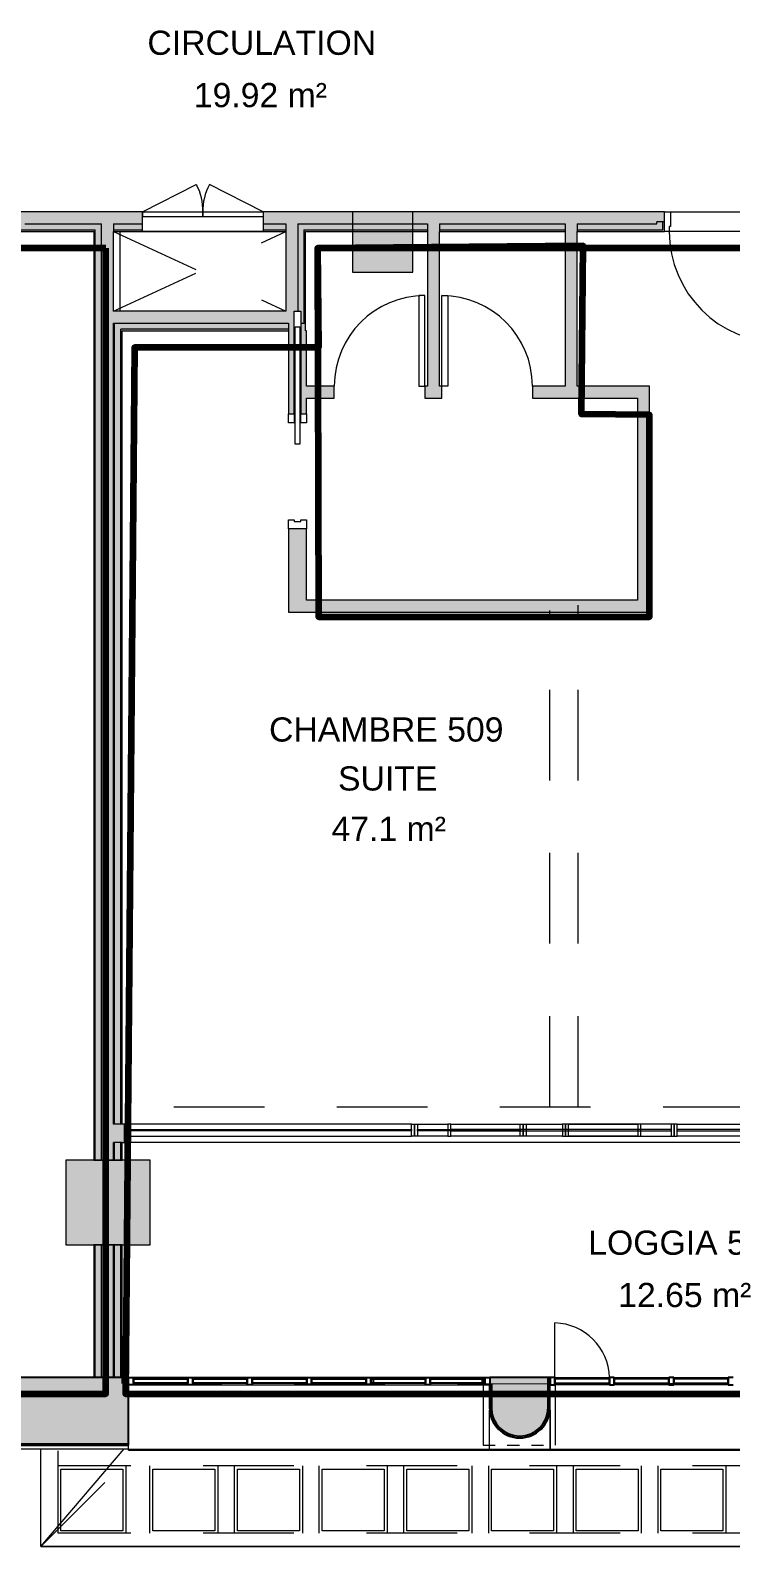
# Model space of a CAD drawing. Header units: metres. Extents: x -227.9 to -141.2, y 39.1 to 90.3.
# Drawn here: x -187.99 to -182.19, y 39.07 to 51.62 of the extents above; entities that cross this region are included whole.
import ezdxf

# ---------------------------------------------------------------- set-up
doc = ezdxf.new("R2010")
doc.units = ezdxf.units.M
doc.linetypes.add('JIS_02_0.7', pattern=[1.35, 0.75, -0.6])
doc.linetypes.add('Projeté', pattern=[0.003969, 0.002381, -0.001587])
for name, color, linetype, lineweight in [('A-AREA-IDEN', 7, 'Continuous', 9), ('A-DOOR', 7, 'Continuous', 5), ('A-FLOR', 7, 'Continuous', 5), ('A-GLAZ', 7, 'Continuous', 5), ('A-WALL', 7, 'Continuous', 5), ('A-WALL-PATT', 7, 'Continuous', 13), ('I-WALL', 7, 'Continuous', 5), ('Q-SPCQ', 7, 'Continuous', 5)]:
    doc.layers.add(name, color=color, linetype=linetype, lineweight=lineweight)
for name, color, linetype, lineweight, true_color in [('A-DETL', 94, 'Continuous', 5, 0x00a600), ('A-DETL-MBND', 9, 'Continuous', 5, 0xc0c0c0), ('S-COLS', 8, 'Continuous', 9, 0x7f7f7f)]:
    doc.layers.add(name, color=color, linetype=linetype, lineweight=lineweight, true_color=true_color)
doc.layers.add('Chambre', color=40, linetype='Continuous')
doc.layers.add('SDB', color=230, linetype='Continuous')
doc.styles.add('Arial_1', font='arial.ttf', dxfattribs={"height": 0.2})

msp = doc.modelspace()

# ---------------------------------------------------------------- hatches: boundary and pattern name
at = {"layer": 'A-WALL', "true_color": 0x808080}
h = msp.add_hatch(color=8, dxfattribs=at)
h.paths.add_polyline_path([(-227.865, 39.92), (-226.843, 39.92), (-226.843, 40.37), (-226.853, 40.37), (-226.853, 40.42), (-226.893, 40.42), (-226.893, 40.47), (-227.865, 40.47), (-227.865, 40.281)])
h.paths.add_polyline_path([(-223.493, 39.92), (-222.152, 39.92), (-222.152, 40.37), (-222.162, 40.37), (-222.162, 40.42), (-222.202, 40.42), (-222.202, 40.47), (-223.443, 40.47), (-223.443, 40.42), (-223.483, 40.42), (-223.483, 40.37), (-223.493, 40.37), (-223.493, 40.281)])
h.paths.add_polyline_path([(-207.097, 39.92), (-205.905, 39.92), (-205.905, 40.37), (-205.914, 40.37), (-205.914, 40.42), (-205.954, 40.42), (-205.954, 40.47), (-207.242, 40.47), (-207.242, 40.42), (-207.282, 40.42), (-207.282, 40.37), (-207.292, 40.37), (-207.292, 39.92)])
h.paths.add_polyline_path([(-201.797, 39.92), (-201.797, 40.47), (-203.354, 40.47), (-203.354, 40.42), (-203.394, 40.42), (-203.394, 40.37), (-203.404, 40.37), (-203.404, 39.92), (-202.163, 39.92)])
h.paths.add_polyline_path([(-192.17, 39.92), (-190.97, 39.92), (-190.97, 40.37), (-190.98, 40.37), (-190.98, 40.42), (-191.02, 40.42), (-191.02, 40.47), (-192.12, 40.47), (-192.12, 40.42), (-192.16, 40.42), (-192.16, 40.37), (-192.17, 40.37), (-192.17, 40.281)])
h.paths.add_polyline_path([(-188.47, 39.92), (-187.172, 39.92), (-187.172, 40.37), (-187.181, 40.37), (-187.181, 40.42), (-187.221, 40.42), (-187.221, 40.47), (-188.42, 40.47), (-188.42, 40.42), (-188.46, 40.42), (-188.46, 40.37), (-188.47, 40.37), (-188.47, 40.281)])
h.paths.add_polyline_path([(-170.235, 39.92), (-168.917, 39.92), (-168.917, 40.37), (-168.927, 40.37), (-168.927, 40.42), (-168.967, 40.42), (-168.967, 40.47), (-170.235, 40.47), (-170.235, 40.281)])
h.paths.add_polyline_path([(-166.417, 39.92), (-164.821, 39.92), (-164.821, 40.37), (-164.83, 40.37), (-164.83, 40.42), (-164.87, 40.42), (-164.87, 40.47), (-166.367, 40.47), (-166.367, 40.42), (-166.407, 40.42), (-166.407, 40.37), (-166.417, 40.37), (-166.417, 40.281)])
h.paths.add_polyline_path([(-153.169, 39.92), (-150.359, 39.92), (-150.359, 40.37), (-150.369, 40.37), (-150.369, 40.42), (-150.409, 40.42), (-150.409, 40.47), (-153.119, 40.47), (-153.119, 40.42), (-153.159, 40.42), (-153.159, 40.37), (-153.169, 40.37), (-153.169, 40.281)])
h = msp.add_hatch(color=8, dxfattribs=at)
h.paths.add_polyline_path([(-187.172, 40.37), (-187.172, 40.47), (-187.221, 40.47), (-187.221, 40.42), (-187.181, 40.42), (-187.181, 40.37)])
h.paths.add_polyline_path([(-184.151, 40.42), (-184.151, 40.47), (-184.182, 40.47), (-184.182, 40.42), (-184.169, 40.42)])
for points in [[(-183.934, 39.97), (-183.878, 39.976), (-183.825, 39.994), (-183.778, 40.024), (-183.738, 40.064), (-183.709, 40.111), (-183.69, 40.164), (-183.684, 40.22), (-183.684, 40.47), (-183.699, 40.47), (-183.699, 40.22), (-183.705, 40.167), (-183.722, 40.118), (-183.75, 40.073), (-183.787, 40.036), (-183.832, 40.008), (-183.882, 39.991), (-183.934, 39.985), (-183.986, 39.991), (-184.036, 40.008), (-184.08, 40.036), (-184.118, 40.073), (-184.146, 40.118), (-184.163, 40.167), (-184.169, 40.22), (-184.169, 40.42), (-184.182, 40.42), (-184.182, 40.41), (-184.184, 40.41), (-184.184, 40.22), (-184.178, 40.164), (-184.159, 40.111), (-184.129, 40.064), (-184.09, 40.024), (-184.042, 39.994), (-183.99, 39.976)], [(-183.934, 39.985), (-183.882, 39.991), (-183.832, 40.008), (-183.787, 40.036), (-183.75, 40.073), (-183.722, 40.118), (-183.705, 40.167), (-183.699, 40.22), (-183.699, 40.47), (-184.151, 40.47), (-184.151, 40.42), (-184.169, 40.42), (-184.169, 40.22), (-184.163, 40.167), (-184.146, 40.118), (-184.118, 40.073), (-184.08, 40.036), (-184.036, 40.008), (-183.986, 39.991)]]:
    msp.add_hatch(color=8, dxfattribs=at).paths.add_polyline_path(points)
h = msp.add_hatch(color=8, dxfattribs=at)
h.paths.add_polyline_path([(-227.865, 39.91), (-226.843, 39.91), (-226.843, 39.92), (-227.865, 39.92)])
h.paths.add_polyline_path([(-223.493, 39.91), (-222.152, 39.91), (-222.152, 39.92), (-223.493, 39.92)])
h.paths.add_polyline_path([(-205.905, 39.91), (-205.905, 39.92), (-207.292, 39.92), (-207.292, 39.91), (-207.097, 39.91)])
h.paths.add_polyline_path([(-203.404, 39.91), (-201.797, 39.91), (-201.797, 39.92), (-203.404, 39.92)])
h.paths.add_polyline_path([(-192.17, 39.91), (-190.97, 39.91), (-190.97, 39.92), (-192.17, 39.92)])
h.paths.add_polyline_path([(-187.362, 39.91), (-187.172, 39.91), (-187.172, 39.92), (-188.47, 39.92), (-188.47, 39.91)])
h.paths.add_polyline_path([(-169.272, 39.91), (-168.917, 39.91), (-168.917, 39.92), (-170.235, 39.92), (-170.235, 39.91)])
h.paths.add_polyline_path([(-166.417, 39.91), (-164.821, 39.91), (-164.821, 39.92), (-166.417, 39.92)])
h.paths.add_polyline_path([(-153.169, 39.91), (-150.359, 39.91), (-150.359, 39.92), (-153.169, 39.92)])
at = {"layer": 'A-WALL-PATT', "lineweight": 5, "true_color": 0xaaaaaa}
h = msp.add_hatch(color=253, dxfattribs=at)
h.paths.add_polyline_path([(-187.287, 42.268), (-187.287, 42.415), (-187.297, 42.415), (-187.297, 42.268)])
h.paths.add_polyline_path([(-187.287, 42.565), (-187.287, 49.192), (-187.297, 49.192), (-187.297, 42.565)])
msp.add_hatch(color=253, dxfattribs=at).paths.add_polyline_path([(-187.287, 40.47), (-187.287, 41.568), (-187.297, 41.568), (-187.297, 40.47)])
at = {"layer": 'I-WALL', "true_color": 0xaaaaaa}
h = msp.add_hatch(color=253, dxfattribs=at)
h.paths.add_polyline_path([(-180.683, 50.014), (-180.534, 50.014), (-180.534, 50.114), (-181.736, 50.114), (-181.736, 50.032), (-181.673, 50.032), (-181.673, 50.014), (-180.696, 50.014)])
h.paths.add_polyline_path([(-182.799, 50.014), (-182.799, 50.032), (-182.736, 50.032), (-182.736, 50.114), (-186.057, 50.114), (-186.057, 50.014), (-183.458, 50.014)])
h.paths.add_polyline_path([(-187.057, 50.014), (-187.057, 50.114), (-188.094, 50.114), (-188.094, 50.032), (-188.031, 50.032), (-188.031, 50.014), (-187.297, 50.014)])
h.paths.add_polyline_path([(-189.305, 50.014), (-189.157, 50.014), (-189.157, 50.032), (-189.094, 50.032), (-189.094, 50.114), (-191.023, 50.114), (-191.023, 50.014), (-190.651, 50.014)])
h.paths.add_polyline_path([(-192.296, 50.014), (-192.023, 50.014), (-192.023, 50.114), (-193.926, 50.114), (-193.926, 50.032), (-193.863, 50.032), (-193.863, 50.014), (-193.741, 50.014)])
h.paths.add_polyline_path([(-195.579, 50.014), (-194.989, 50.014), (-194.989, 50.032), (-194.926, 50.032), (-194.926, 50.114), (-195.579, 50.114), (-195.579, 50.032)])
h = msp.add_hatch(color=253, dxfattribs=at)
h.paths.add_polyline_path([(-180.696, 49.964), (-180.696, 50.014), (-181.596, 50.014), (-181.596, 49.964), (-180.784, 49.964)])
h.paths.add_polyline_path([(-180.534, 49.964), (-180.534, 50.014), (-180.62, 50.014), (-180.62, 49.964)])
h.paths.add_polyline_path([(-182.749, 49.964), (-182.749, 50.032), (-182.799, 50.032), (-182.799, 50.014), (-183.458, 50.014), (-183.458, 49.964)])
h.paths.add_polyline_path([(-184.073, 49.964), (-183.558, 49.964), (-183.558, 50.014), (-184.598, 50.014), (-184.598, 49.964)])
h.paths.add_polyline_path([(-181.723, 49.964), (-181.696, 49.964), (-181.696, 50.032), (-181.723, 50.032)])
h.paths.add_polyline_path([(-184.698, 49.964), (-184.698, 50.014), (-185.771, 50.014), (-185.771, 49.964), (-185.718, 49.964)])
h.paths.add_polyline_path([(-185.871, 49.964), (-185.871, 50.014), (-186.057, 50.014), (-186.057, 49.964)])
h.paths.add_polyline_path([(-187.447, 49.964), (-187.397, 49.964), (-187.397, 50.014), (-188.031, 50.014), (-188.031, 50.032), (-188.081, 50.032), (-188.081, 49.964)])
h.paths.add_polyline_path([(-187.057, 49.964), (-187.057, 50.014), (-187.297, 50.014), (-187.297, 49.964)])
h.paths.add_polyline_path([(-189.155, 49.964), (-189.107, 49.964), (-189.107, 50.032), (-189.155, 50.032), (-189.155, 50.014)])
h.paths.add_polyline_path([(-189.305, 49.964), (-189.305, 50.014), (-190.873, 50.014), (-190.873, 49.964), (-190.651, 49.964)])
h.paths.add_polyline_path([(-192.023, 49.964), (-192.023, 50.014), (-192.073, 50.014), (-192.073, 49.964)])
h.paths.add_polyline_path([(-191.023, 49.964), (-190.973, 49.964), (-190.973, 50.014), (-191.023, 50.014)])
h.paths.add_polyline_path([(-192.173, 49.964), (-192.173, 50.014), (-193.741, 50.014), (-193.741, 49.964), (-192.223, 49.964)])
h.paths.add_polyline_path([(-194.939, 49.964), (-194.939, 50.032), (-194.989, 50.032), (-194.989, 50.014), (-195.579, 50.014), (-195.579, 49.964)])
h.paths.add_polyline_path([(-193.891, 49.964), (-193.891, 50.032), (-193.913, 50.032), (-193.913, 49.964)])
h = msp.add_hatch(color=253, dxfattribs=at)
h.paths.add_polyline_path([(-180.696, 49.951), (-180.696, 49.964), (-181.596, 49.964), (-181.596, 49.951), (-180.784, 49.951)])
h.paths.add_polyline_path([(-180.534, 49.951), (-180.534, 49.964), (-180.62, 49.964), (-180.62, 49.951)])
h.paths.add_polyline_path([(-181.696, 49.951), (-181.696, 49.964), (-181.723, 49.964), (-181.723, 50.032), (-181.736, 50.032), (-181.736, 49.951)])
h.paths.add_polyline_path([(-184.698, 49.951), (-184.698, 49.964), (-185.721, 49.964), (-185.721, 49.951), (-185.708, 49.951)])
h.paths.add_polyline_path([(-183.558, 49.951), (-183.558, 49.964), (-184.598, 49.964), (-184.598, 49.951), (-184.073, 49.951)])
h.paths.add_polyline_path([(-183.458, 49.951), (-182.736, 49.951), (-182.736, 50.032), (-182.749, 50.032), (-182.749, 49.964), (-183.458, 49.964)])
h.paths.add_polyline_path([(-185.871, 49.951), (-185.871, 49.964), (-186.057, 49.964), (-186.057, 49.951)])
h.paths.add_polyline_path([(-187.46, 49.951), (-187.447, 49.951), (-187.447, 49.964), (-188.081, 49.964), (-188.081, 50.032), (-188.094, 50.032), (-188.094, 49.951)])
h.paths.add_polyline_path([(-189.094, 49.951), (-189.094, 50.032), (-189.107, 50.032), (-189.107, 49.964), (-189.155, 49.964), (-189.155, 49.951)])
h.paths.add_polyline_path([(-187.297, 49.951), (-187.057, 49.951), (-187.057, 49.964), (-187.297, 49.964)])
h.paths.add_polyline_path([(-189.305, 49.951), (-189.305, 49.964), (-190.823, 49.964), (-190.823, 49.951), (-190.651, 49.951)])
h.paths.add_polyline_path([(-191.023, 49.951), (-190.973, 49.951), (-190.973, 49.964), (-191.023, 49.964)])
h.paths.add_polyline_path([(-192.223, 49.951), (-192.223, 49.964), (-193.741, 49.964), (-193.741, 49.951), (-192.236, 49.951)])
h.paths.add_polyline_path([(-192.073, 49.951), (-192.023, 49.951), (-192.023, 49.964), (-192.073, 49.964)])
h.paths.add_polyline_path([(-193.891, 49.951), (-193.891, 49.964), (-193.913, 49.964), (-193.913, 50.032), (-193.926, 50.032), (-193.926, 49.951)])
h.paths.add_polyline_path([(-194.926, 49.951), (-194.926, 50.032), (-194.939, 50.032), (-194.939, 49.964), (-195.579, 49.964), (-195.579, 49.951)])
for points in [[(-187.46, 49.142), (-187.447, 49.142), (-187.447, 49.951), (-187.46, 49.951), (-187.46, 49.192)], [(-187.447, 49.192), (-187.397, 49.192), (-187.397, 49.964), (-187.447, 49.964), (-187.447, 49.292)], [(-187.362, 49.292), (-187.297, 49.292), (-187.297, 50.014), (-187.397, 50.014), (-187.397, 49.292)], [(-185.802, 49.292), (-185.771, 49.292), (-185.771, 50.014), (-185.871, 50.014), (-185.871, 49.292)], [(-185.721, 49.192), (-185.721, 49.964), (-185.771, 49.964), (-185.771, 49.292), (-185.747, 49.292), (-185.747, 49.192)], [(-185.721, 49.192), (-185.708, 49.192), (-185.708, 49.951), (-185.721, 49.951), (-185.721, 49.292)], [(-184.698, 48.671), (-184.598, 48.671), (-184.598, 50.014), (-184.698, 50.014), (-184.698, 49.925)], [(-183.458, 48.671), (-183.458, 50.014), (-183.558, 50.014), (-183.558, 48.671)], [(-185.849, 49.192), (-185.802, 49.192), (-185.802, 49.292), (-187.397, 49.292), (-187.397, 49.192), (-186.54, 49.192)], [(-187.297, 42.268), (-187.297, 49.192), (-187.397, 49.192), (-187.397, 42.268), (-187.362, 42.268)], [(-187.46, 42.268), (-187.447, 42.268), (-187.447, 49.129), (-187.46, 49.129), (-187.46, 43.496)], [(-187.447, 42.268), (-187.397, 42.268), (-187.397, 49.142), (-187.447, 49.142), (-187.447, 43.496)], [(-182.959, 46.901), (-182.859, 46.901), (-182.859, 48.671), (-182.959, 48.671), (-182.959, 47.782)], [(-182.859, 46.801), (-182.859, 46.901), (-185.699, 46.901), (-185.699, 46.801)], [(-187.447, 40.47), (-187.447, 41.568), (-187.46, 41.568), (-187.46, 40.47)], [(-187.397, 40.47), (-187.397, 41.568), (-187.447, 41.568), (-187.447, 40.47)], [(-187.297, 40.47), (-187.297, 41.568), (-187.397, 41.568), (-187.397, 40.47), (-187.362, 40.47)], [(-187.237, 40.47), (-187.237, 41.568), (-187.287, 41.568), (-187.287, 40.47)], [(-187.224, 40.47), (-187.224, 41.568), (-187.237, 41.568), (-187.237, 40.47)]]:
    msp.add_hatch(color=253, dxfattribs=at).paths.add_polyline_path(points)
h = msp.add_hatch(color=253, dxfattribs=at)
h.paths.add_polyline_path([(-185.849, 49.142), (-185.849, 49.192), (-187.287, 49.192), (-187.287, 49.142), (-186.54, 49.142)])
h.paths.add_polyline_path([(-187.397, 49.142), (-187.397, 49.192), (-187.447, 49.192), (-187.447, 49.142)])
h = msp.add_hatch(color=253, dxfattribs=at)
h.paths.add_polyline_path([(-185.718, 46.801), (-185.699, 46.801), (-185.699, 47.492), (-185.849, 47.492), (-185.849, 46.801)])
h.paths.add_polyline_path([(-185.718, 48.442), (-185.699, 48.442), (-185.699, 49.129), (-185.708, 49.129), (-185.708, 49.192), (-185.747, 49.192), (-185.747, 48.442)])
h.paths.add_polyline_path([(-185.802, 48.442), (-185.802, 49.192), (-185.849, 49.192), (-185.849, 48.442)])
h = msp.add_hatch(color=253, dxfattribs=at)
h.paths.add_polyline_path([(-185.849, 49.129), (-185.849, 49.142), (-187.237, 49.142), (-187.237, 49.129), (-186.54, 49.129)])
h.paths.add_polyline_path([(-187.447, 49.129), (-187.447, 49.142), (-187.46, 49.142), (-187.46, 49.129)])
h = msp.add_hatch(color=253, dxfattribs=at)
h.paths.add_polyline_path([(-187.287, 42.268), (-187.237, 42.268), (-187.237, 42.415), (-187.287, 42.415)])
h.paths.add_polyline_path([(-187.237, 42.565), (-187.237, 49.142), (-187.287, 49.142), (-187.287, 42.565)])
h = msp.add_hatch(color=253, dxfattribs=at)
h.paths.add_polyline_path([(-187.237, 42.268), (-187.224, 42.268), (-187.224, 42.415), (-187.237, 42.415)])
h.paths.add_polyline_path([(-187.224, 42.565), (-187.224, 49.129), (-187.237, 49.129), (-187.237, 42.565)])
h = msp.add_hatch(color=253, dxfattribs=at)
h.paths.add_polyline_path([(-185.469, 48.571), (-185.469, 48.671), (-185.699, 48.671), (-185.699, 48.571)])
h.paths.add_polyline_path([(-183.829, 48.571), (-182.959, 48.571), (-182.959, 48.671), (-183.829, 48.671)])
h.paths.add_polyline_path([(-184.719, 48.571), (-184.579, 48.571), (-184.579, 48.671), (-184.719, 48.671)])
h = msp.add_hatch(color=253, dxfattribs=at)
h.paths.add_polyline_path([(-180.575, 42.415), (-180.575, 42.565), (-180.638, 42.565), (-180.638, 42.415), (-180.625, 42.415)])
h.paths.add_polyline_path([(-187.224, 42.415), (-187.206, 42.415), (-187.206, 42.565), (-187.297, 42.565), (-187.297, 42.415), (-187.237, 42.415)])
at = {"layer": 'S-COLS', "lineweight": 5, "true_color": 0x808080}
for points in [[(-185.319, 49.614), (-184.819, 49.614), (-184.819, 50.114), (-185.319, 50.114), (-185.319, 49.925)], [(-187.692, 41.568), (-186.992, 41.568), (-186.992, 42.268), (-187.692, 42.268)]]:
    msp.add_hatch(color=8, dxfattribs=at).paths.add_polyline_path(points)

# ---------------------------------------------------------------- linework, layer by layer
at = {"layer": 'A-DETL', "color": 7, "linetype": 'JIS_02_0.7'}
for p, q in [((-187.297, 49.292), (-185.871, 49.951)), ((-187.297, 49.951), (-185.871, 49.292)), ((-187.15, 40.415), (-170.19, 40.433))]:
    msp.add_line(p, q, dxfattribs=at)
at = {"layer": 'A-DETL', "color": 8, "linetype": 'JIS_02_0.7', "true_color": 0x808080}
for p, q in [((-183.686, 42.71), (-183.686, 46.815)), ((-183.449, 42.71), (-183.449, 46.86))]:
    msp.add_line(p, q, dxfattribs=at)
at = {"layer": 'A-DETL', "color": 9, "linetype": 'JIS_02_0.7', "lineweight": 9, "true_color": 0xc0c0c0}
for p, q in [((-180.648, 42.707), (-187.213, 42.707)), ((-187.899, 39.07), (-187.093, 39.876)), ((-187.756, 39.181), (-187.756, 39.863)), ((-169.603, 39.739), (-187.756, 39.739)), ((-187.756, 39.181), (-187.756, 39.738)), ((-187.732, 39.711), (-187.22, 39.712)), ((-187.732, 39.201), (-187.732, 39.711)), ((-187.22, 39.712), (-187.22, 39.202)), ((-187.194, 39.739), (-187.194, 39.181)), ((-186.995, 39.181), (-186.995, 39.738)), ((-186.971, 39.711), (-186.459, 39.712)), ((-186.971, 39.201), (-186.971, 39.711)), ((-186.459, 39.712), (-186.459, 39.202)), ((-186.433, 39.739), (-186.433, 39.181)), ((-186.294, 39.181), (-186.294, 39.738)), ((-186.27, 39.711), (-185.758, 39.712)), ((-186.27, 39.201), (-186.27, 39.711)), ((-185.758, 39.712), (-185.758, 39.202)), ((-185.732, 39.739), (-185.732, 39.181)), ((-185.593, 39.181), (-185.593, 39.738)), ((-185.569, 39.711), (-185.057, 39.712)), ((-185.569, 39.201), (-185.569, 39.711)), ((-185.057, 39.712), (-185.057, 39.202)), ((-185.031, 39.739), (-185.031, 39.181)), ((-184.892, 39.181), (-184.892, 39.738)), ((-184.868, 39.711), (-184.356, 39.712)), ((-184.868, 39.201), (-184.868, 39.711)), ((-184.356, 39.712), (-184.356, 39.202)), ((-184.33, 39.739), (-184.33, 39.181)), ((-184.191, 39.181), (-184.191, 39.738)), ((-184.167, 39.711), (-183.655, 39.712)), ((-184.167, 39.201), (-184.167, 39.711)), ((-183.655, 39.712), (-183.655, 39.202)), ((-183.629, 39.739), (-183.629, 39.181)), ((-183.49, 39.181), (-183.49, 39.738)), ((-183.466, 39.711), (-182.954, 39.712)), ((-183.466, 39.201), (-183.466, 39.711)), ((-182.954, 39.712), (-182.954, 39.202)), ((-182.928, 39.739), (-182.928, 39.181)), ((-182.789, 39.181), (-182.789, 39.738)), ((-182.765, 39.711), (-182.253, 39.712)), ((-182.765, 39.201), (-182.765, 39.711)), ((-182.253, 39.712), (-182.253, 39.202)), ((-182.227, 39.739), (-182.227, 39.181)), ((-169.603, 39.181), (-187.756, 39.181)), ((-187.219, 39.202), (-187.732, 39.201)), ((-186.458, 39.202), (-186.971, 39.201)), ((-185.757, 39.202), (-186.27, 39.201)), ((-185.056, 39.202), (-185.569, 39.201)), ((-184.355, 39.202), (-184.868, 39.201)), ((-183.654, 39.202), (-184.167, 39.201)), ((-182.953, 39.202), (-183.466, 39.201)), ((-182.252, 39.202), (-182.765, 39.201))]:
    msp.add_line(p, q, dxfattribs=at)
at = {"layer": 'A-DETL', "color": 7}
for q in [(-187.899, 39.878), (-169.465, 39.07)]:
    msp.add_line((-187.899, 39.07), q, dxfattribs=at)
at = {"layer": 'A-DETL-MBND', "lineweight": 9}
for p, q in [((-187.899, 39.07), (-187.899, 39.878)), ((-187.899, 39.07), (-187.209, 39.878)), ((-169.465, 39.07), (-187.899, 39.07))]:
    msp.add_line(p, q, dxfattribs=at)
at = {"layer": 'A-DOOR', "color": 9, "true_color": 0xc0c0c0}
for p, q in [((-187.057, 50.114), (-186.611, 50.341)), ((-186.057, 50.114), (-186.502, 50.341)), ((-182.736, 50.114), (-182.686, 50.114)), ((-182.736, 49.951), (-182.736, 50.114)), ((-182.686, 50.114), (-182.686, 49.994)), ((-182.696, 49.951), (-182.736, 49.951)), ((-182.696, 49.994), (-182.696, 49.951)), ((-182.686, 49.994), (-182.696, 49.994)), ((-185.849, 48.442), (-185.802, 48.442)), ((-185.849, 48.367), (-185.849, 48.442)), ((-185.802, 48.442), (-185.802, 48.367)), ((-185.747, 48.442), (-185.699, 48.442)), ((-185.747, 48.367), (-185.747, 48.442)), ((-185.699, 48.442), (-185.699, 48.367)), ((-185.802, 48.367), (-185.849, 48.367)), ((-185.699, 48.367), (-185.747, 48.367)), ((-185.849, 47.567), (-185.802, 47.567)), ((-185.849, 47.492), (-185.849, 47.567)), ((-185.802, 47.567), (-185.802, 47.552)), ((-185.802, 47.552), (-185.747, 47.552)), ((-185.747, 47.567), (-185.699, 47.567)), ((-185.747, 47.552), (-185.747, 47.567)), ((-185.699, 47.567), (-185.699, 47.492)), ((-185.699, 47.492), (-185.849, 47.492))]:
    msp.add_line(p, q, dxfattribs=at)
at = {"layer": 'A-DOOR', "color": 9, "lineweight": 9, "true_color": 0xc0c0c0}
for p, q in [((-187.055, 50.114), (-186.558, 50.114)), ((-187.055, 50.074), (-187.055, 50.114)), ((-186.558, 50.074), (-187.055, 50.074)), ((-186.558, 50.114), (-186.558, 50.074)), ((-186.556, 50.114), (-186.059, 50.114)), ((-186.556, 50.074), (-186.556, 50.114)), ((-186.059, 50.074), (-186.556, 50.074)), ((-186.059, 50.114), (-186.059, 50.074))]:
    msp.add_line(p, q, dxfattribs=at)
at = {"layer": 'A-DOOR', "lineweight": 9}
for p, q in [((-184.719, 49.421), (-184.769, 49.421)), ((-184.769, 49.421), (-184.769, 48.671)), ((-184.719, 48.671), (-184.719, 49.421)), ((-184.579, 48.671), (-184.579, 49.421)), ((-184.579, 49.421), (-184.528, 49.421)), ((-184.528, 49.421), (-184.528, 48.671)), ((-185.794, 49.162), (-185.754, 49.162)), ((-185.794, 48.192), (-185.794, 49.162)), ((-185.754, 49.162), (-185.754, 48.192)), ((-184.769, 48.671), (-184.719, 48.671)), ((-184.528, 48.671), (-184.579, 48.671)), ((-185.754, 48.192), (-185.794, 48.192))]:
    msp.add_line(p, q, dxfattribs=at)
at = {"layer": 'A-DOOR', "color": 9, "true_color": 0xc0c0c0}
for centre, start, end in [((-187.011, 50.124), 358.6205, 28.3795), ((-186.102, 50.124), 151.6205, 181.3795)]:
    msp.add_arc(centre, 0.455, start, end, dxfattribs=at)
at = {"layer": 'A-DOOR'}
for centre, radius, start, end in [((-181.776, 49.951), 0.92, 180, 270), ((-184.719, 48.671), 0.75, 90, 180), ((-184.579, 48.671), 0.75, 360, 90)]:
    msp.add_arc(centre, radius, start, end, dxfattribs=at)
at = {"layer": 'A-FLOR', "lineweight": 9}
for p, q in [((-187.241, 49.95), (-185.871, 49.95)), ((-187.241, 49.292), (-187.241, 49.95))]:
    msp.add_line(p, q, dxfattribs=at)
at = {"layer": 'A-FLOR'}
msp.add_line((-180.638, 42.415), (-187.206, 42.415), dxfattribs=at)
at = {"layer": 'A-GLAZ', "lineweight": 13}
for p, q in [((-187.206, 42.465), (-187.206, 42.565)), ((-187.206, 42.565), (-187.181, 42.565)), ((-187.181, 42.565), (-187.181, 42.465)), ((-184.831, 42.465), (-184.831, 42.565)), ((-184.831, 42.565), (-184.806, 42.565)), ((-184.806, 42.565), (-184.781, 42.565)), ((-184.806, 42.465), (-184.806, 42.565)), ((-184.806, 42.565), (-184.806, 42.465)), ((-184.781, 42.565), (-184.781, 42.465)), ((-184.505, 42.565), (-184.53, 42.565)), ((-184.53, 42.565), (-184.53, 42.465)), ((-184.505, 42.465), (-184.505, 42.565)), ((-183.931, 42.565), (-183.906, 42.565)), ((-183.931, 42.465), (-183.931, 42.565)), ((-183.906, 42.565), (-183.906, 42.465)), ((-183.906, 42.565), (-183.881, 42.565)), ((-183.906, 42.465), (-183.906, 42.565)), ((-183.881, 42.565), (-183.881, 42.465)), ((-183.556, 42.565), (-183.581, 42.565)), ((-183.581, 42.565), (-183.581, 42.465)), ((-183.531, 42.565), (-183.556, 42.565)), ((-183.556, 42.565), (-183.556, 42.465)), ((-183.556, 42.465), (-183.556, 42.565)), ((-183.531, 42.465), (-183.531, 42.565)), ((-182.931, 42.565), (-182.956, 42.565)), ((-182.956, 42.565), (-182.956, 42.465)), ((-182.931, 42.465), (-182.931, 42.565)), ((-182.656, 42.565), (-182.681, 42.565)), ((-182.681, 42.565), (-182.681, 42.465)), ((-182.656, 42.465), (-182.656, 42.565)), ((-182.631, 42.565), (-182.656, 42.565)), ((-182.656, 42.565), (-182.656, 42.465)), ((-182.631, 42.465), (-182.631, 42.565)), ((-187.181, 42.465), (-187.206, 42.465)), ((-187.181, 42.52), (-184.831, 42.52)), ((-187.181, 42.51), (-187.181, 42.52)), ((-184.831, 42.51), (-187.181, 42.51)), ((-184.831, 42.52), (-184.831, 42.51)), ((-184.806, 42.465), (-184.831, 42.465)), ((-184.781, 42.465), (-184.806, 42.465)), ((-184.781, 42.51), (-184.781, 42.52)), ((-184.781, 42.52), (-183.931, 42.52)), ((-183.931, 42.51), (-184.781, 42.51)), ((-184.53, 42.465), (-184.505, 42.465)), ((-182.956, 42.52), (-184.505, 42.52)), ((-184.505, 42.52), (-184.505, 42.51)), ((-184.505, 42.51), (-182.956, 42.51)), ((-183.931, 42.52), (-183.931, 42.51)), ((-183.906, 42.465), (-183.931, 42.465)), ((-183.881, 42.465), (-183.906, 42.465)), ((-183.581, 42.465), (-183.556, 42.465)), ((-183.556, 42.465), (-183.531, 42.465)), ((-182.681, 42.52), (-183.531, 42.52)), ((-183.531, 42.52), (-183.531, 42.51)), ((-183.531, 42.51), (-182.681, 42.51)), ((-182.956, 42.51), (-182.956, 42.52)), ((-182.956, 42.465), (-182.931, 42.465)), ((-182.681, 42.51), (-182.681, 42.52)), ((-182.681, 42.465), (-182.656, 42.465)), ((-182.656, 42.465), (-182.631, 42.465)), ((-180.581, 42.52), (-182.631, 42.52)), ((-182.631, 42.52), (-182.631, 42.51)), ((-182.631, 42.51), (-180.581, 42.51))]:
    msp.add_line(p, q, dxfattribs=at)
at = {"layer": 'A-GLAZ'}
for p, q in [((-184.831, 42.565), (-187.181, 42.565)), ((-184.781, 42.565), (-184.53, 42.565)), ((-184.505, 42.565), (-183.931, 42.565)), ((-184.505, 42.565), (-183.931, 42.565)), ((-183.881, 42.565), (-183.581, 42.565)), ((-182.956, 42.565), (-183.531, 42.565)), ((-183.531, 42.565), (-182.956, 42.565)), ((-182.681, 42.565), (-182.931, 42.565)), ((-182.631, 42.565), (-180.638, 42.565)), ((-187.181, 42.465), (-184.831, 42.465)), ((-184.53, 42.465), (-184.781, 42.465)), ((-183.931, 42.465), (-184.505, 42.465)), ((-183.931, 42.465), (-184.505, 42.465)), ((-183.581, 42.465), (-183.881, 42.465)), ((-183.531, 42.465), (-182.956, 42.465)), ((-182.956, 42.465), (-183.531, 42.465)), ((-182.931, 42.465), (-182.681, 42.465)), ((-180.638, 42.465), (-182.631, 42.465))]:
    msp.add_line(p, q, dxfattribs=at)
at = {"layer": 'A-GLAZ', "lineweight": 9}
for p, q in [((-183.643, 40.47), (-183.643, 40.922)), ((-186.681, 40.47), (-187.132, 40.47)), ((-187.132, 40.41), (-186.681, 40.41)), ((-186.189, 40.47), (-186.641, 40.47)), ((-186.641, 40.41), (-186.189, 40.41)), ((-185.697, 40.47), (-186.149, 40.47)), ((-186.149, 40.41), (-185.697, 40.41)), ((-185.206, 40.47), (-185.657, 40.47)), ((-185.657, 40.41), (-185.206, 40.41)), ((-184.714, 40.47), (-185.146, 40.47)), ((-185.146, 40.41), (-184.714, 40.41)), ((-184.242, 40.47), (-184.674, 40.47)), ((-184.674, 40.41), (-184.242, 40.41)), ((-184.237, 40.47), (-184.237, 39.91)), ((-183.683, 39.877), (-183.683, 40.41)), ((-183.643, 40.47), (-183.191, 40.47)), ((-183.191, 40.41), (-183.643, 40.41)), ((-183.637, 39.91), (-183.637, 40.47)), ((-183.151, 40.47), (-182.699, 40.47)), ((-182.699, 40.41), (-183.151, 40.41)), ((-182.659, 40.47), (-182.208, 40.47)), ((-182.208, 40.41), (-182.659, 40.41)), ((-184.182, 40.204), (-184.182, 40.195)), ((-187.172, 39.877), (-187.172, 39.91)), ((-187.172, 39.867), (-187.172, 39.877)), ((-187.172, 39.877), (-184.182, 39.877)), ((-187.172, 39.867), (-184.182, 39.867)), ((-184.182, 39.877), (-184.182, 39.867)), ((-183.683, 39.867), (-183.683, 39.877)), ((-183.683, 39.877), (-180.697, 39.877)), ((-183.683, 39.867), (-180.693, 39.867))]:
    msp.add_line(p, q, dxfattribs=at)
at = {"layer": 'A-GLAZ', "lineweight": 25}
for p, q in [((-187.172, 40.41), (-187.172, 40.47)), ((-187.172, 40.47), (-187.132, 40.47)), ((-187.132, 40.41), (-187.172, 40.41)), ((-187.132, 40.47), (-187.132, 40.41)), ((-187.132, 40.422), (-187.132, 40.458)), ((-187.132, 40.458), (-186.681, 40.458)), ((-186.681, 40.422), (-187.132, 40.422)), ((-186.681, 40.41), (-186.681, 40.47)), ((-186.681, 40.47), (-186.641, 40.47)), ((-186.681, 40.458), (-186.681, 40.422)), ((-186.641, 40.41), (-186.681, 40.41)), ((-186.641, 40.47), (-186.641, 40.41)), ((-186.641, 40.422), (-186.641, 40.458)), ((-186.641, 40.458), (-186.189, 40.458)), ((-186.189, 40.422), (-186.641, 40.422)), ((-186.189, 40.41), (-186.189, 40.47)), ((-186.189, 40.47), (-186.149, 40.47)), ((-186.189, 40.458), (-186.189, 40.422)), ((-186.149, 40.41), (-186.189, 40.41)), ((-186.149, 40.47), (-186.149, 40.41)), ((-186.149, 40.422), (-186.149, 40.458)), ((-186.149, 40.458), (-185.697, 40.458)), ((-185.697, 40.422), (-186.149, 40.422)), ((-185.697, 40.41), (-185.697, 40.47)), ((-185.697, 40.47), (-185.657, 40.47)), ((-185.697, 40.458), (-185.697, 40.422)), ((-185.657, 40.41), (-185.697, 40.41)), ((-185.657, 40.47), (-185.657, 40.41)), ((-185.657, 40.422), (-185.657, 40.458)), ((-185.657, 40.458), (-185.206, 40.458)), ((-185.206, 40.422), (-185.657, 40.422)), ((-185.206, 40.41), (-185.206, 40.47)), ((-185.206, 40.47), (-185.166, 40.47)), ((-185.206, 40.458), (-185.206, 40.422)), ((-185.166, 40.41), (-185.206, 40.41)), ((-185.166, 40.41), (-185.166, 40.47)), ((-185.166, 40.47), (-185.146, 40.47)), ((-185.166, 40.47), (-185.166, 40.41)), ((-185.166, 40.422), (-185.166, 40.458)), ((-185.166, 40.458), (-184.714, 40.458)), ((-184.714, 40.422), (-185.166, 40.422)), ((-185.146, 40.41), (-185.166, 40.41)), ((-185.146, 40.47), (-185.146, 40.41)), ((-184.714, 40.41), (-184.714, 40.47)), ((-184.714, 40.47), (-184.674, 40.47)), ((-184.714, 40.458), (-184.714, 40.422)), ((-184.674, 40.41), (-184.714, 40.41)), ((-184.674, 40.47), (-184.674, 40.41)), ((-184.674, 40.422), (-184.674, 40.458)), ((-184.674, 40.458), (-184.242, 40.458)), ((-184.242, 40.422), (-184.674, 40.422)), ((-184.242, 40.41), (-184.242, 40.47)), ((-184.242, 40.47), (-184.222, 40.47)), ((-184.242, 40.458), (-184.242, 40.422)), ((-184.222, 40.41), (-184.242, 40.41)), ((-184.222, 40.47), (-184.222, 40.41)), ((-184.222, 40.41), (-184.222, 40.47)), ((-184.222, 40.47), (-184.182, 40.47)), ((-184.182, 40.41), (-184.222, 40.41)), ((-184.182, 40.47), (-184.182, 40.41)), ((-183.643, 40.47), (-183.683, 40.47)), ((-183.683, 40.47), (-183.683, 40.41)), ((-183.683, 40.41), (-183.643, 40.41)), ((-183.643, 40.41), (-183.643, 40.47)), ((-183.191, 40.458), (-183.643, 40.458)), ((-183.643, 40.458), (-183.643, 40.422)), ((-183.643, 40.422), (-183.191, 40.422)), ((-183.151, 40.47), (-183.191, 40.47)), ((-183.191, 40.47), (-183.191, 40.41)), ((-183.191, 40.422), (-183.191, 40.458)), ((-183.191, 40.41), (-183.151, 40.41)), ((-183.151, 40.41), (-183.151, 40.47)), ((-182.699, 40.458), (-183.151, 40.458)), ((-183.151, 40.458), (-183.151, 40.422)), ((-183.151, 40.422), (-182.699, 40.422)), ((-182.659, 40.47), (-182.699, 40.47)), ((-182.699, 40.47), (-182.699, 40.41)), ((-182.699, 40.422), (-182.699, 40.458)), ((-182.699, 40.41), (-182.659, 40.41)), ((-182.659, 40.41), (-182.659, 40.47)), ((-182.208, 40.458), (-182.659, 40.458)), ((-182.659, 40.458), (-182.659, 40.422)), ((-182.659, 40.422), (-182.208, 40.422)), ((-182.168, 40.47), (-182.208, 40.47)), ((-182.208, 40.47), (-182.208, 40.41)), ((-182.208, 40.422), (-182.208, 40.458)), ((-182.208, 40.41), (-182.168, 40.41))]:
    msp.add_line(p, q, dxfattribs=at)
at = {"layer": 'A-GLAZ', "linetype": 'Projeté', "lineweight": 9}
for p, q in [((-183.637, 40.47), (-184.237, 40.47)), ((-184.237, 39.91), (-183.637, 39.91))]:
    msp.add_line(p, q, dxfattribs=at)
at = {"layer": 'A-GLAZ', "lineweight": 9}
msp.add_arc((-183.655, 40.457), 0.464, 1.5161, 88.4416, dxfattribs=at)
at = {"layer": 'A-WALL'}
for p, q in [((-188.081, 49.964), (-187.447, 49.964)), ((-188.031, 50.014), (-187.397, 50.014)), ((-187.447, 42.268), (-187.447, 49.964)), ((-187.397, 42.268), (-187.397, 50.014)), ((-187.297, 50.014), (-187.057, 50.014)), ((-187.297, 50.014), (-187.297, 49.951)), ((-187.297, 49.964), (-187.057, 49.964)), ((-186.057, 50.014), (-185.871, 50.014)), ((-186.057, 49.964), (-185.871, 49.964)), ((-185.871, 50.014), (-185.871, 49.951)), ((-185.771, 50.014), (-184.698, 50.014)), ((-185.771, 50.014), (-185.771, 49.292)), ((-185.721, 49.964), (-184.698, 49.964)), ((-185.721, 49.964), (-185.721, 49.192)), ((-184.698, 50.014), (-184.698, 49.951)), ((-184.598, 50.014), (-183.558, 50.014)), ((-184.598, 50.014), (-184.598, 49.951)), ((-184.598, 49.964), (-183.558, 49.964)), ((-183.558, 50.014), (-183.558, 49.951)), ((-183.458, 50.014), (-182.799, 50.014)), ((-183.458, 50.014), (-183.458, 49.951)), ((-183.458, 49.964), (-182.749, 49.964)), ((-182.736, 50.032), (-182.799, 50.032)), ((-182.799, 50.014), (-182.799, 50.032)), ((-182.749, 49.964), (-182.749, 50.032)), ((-187.297, 49.192), (-185.849, 49.192)), ((-187.297, 42.565), (-187.297, 49.192)), ((-187.287, 42.565), (-187.287, 49.192)), ((-185.849, 49.192), (-185.849, 49.129)), ((-185.747, 49.192), (-185.708, 49.192)), ((-185.849, 49.142), (-187.237, 49.142)), ((-187.237, 42.565), (-187.237, 49.142)), ((-187.224, 42.565), (-187.297, 42.565)), ((-187.297, 42.268), (-187.297, 42.415)), ((-187.224, 42.415), (-187.297, 42.415)), ((-187.287, 42.268), (-187.287, 42.415)), ((-187.237, 42.268), (-187.237, 42.415)), ((-187.447, 40.47), (-187.447, 41.568)), ((-187.397, 40.47), (-187.397, 41.568)), ((-187.297, 40.47), (-187.297, 41.568)), ((-187.287, 40.47), (-187.287, 41.568)), ((-187.237, 40.47), (-187.237, 41.568))]:
    msp.add_line(p, q, dxfattribs=at)
at = {"layer": 'A-WALL', "lineweight": 25}
for p, q in [((-187.221, 40.47), (-188.42, 40.47)), ((-187.221, 40.42), (-187.221, 40.47)), ((-187.172, 40.47), (-187.221, 40.47)), ((-187.221, 40.47), (-187.221, 40.42)), ((-187.181, 40.42), (-187.221, 40.42)), ((-187.221, 40.42), (-187.181, 40.42)), ((-187.181, 40.37), (-187.181, 40.42)), ((-187.181, 40.42), (-187.181, 40.37)), ((-187.172, 40.37), (-187.172, 40.41)), ((-184.184, 40.41), (-184.184, 40.22)), ((-184.151, 40.47), (-184.182, 40.47)), ((-184.169, 40.42), (-184.169, 40.22)), ((-184.169, 40.22), (-184.169, 40.42)), ((-183.699, 40.47), (-184.151, 40.47)), ((-183.699, 40.22), (-183.699, 40.47)), ((-183.684, 40.47), (-183.699, 40.47)), ((-183.699, 40.47), (-183.699, 40.22)), ((-183.684, 40.22), (-183.684, 40.47)), ((-187.172, 40.37), (-187.181, 40.37)), ((-187.181, 40.37), (-187.172, 40.37)), ((-187.172, 39.91), (-187.172, 40.37)), ((-188.47, 39.91), (-187.172, 39.91))]:
    msp.add_line(p, q, dxfattribs=at)
at = {"layer": 'A-WALL', "lineweight": 9}
for p, q in [((-183.684, 40.47), (-183.683, 40.47)), ((-187.172, 39.92), (-188.47, 39.92))]:
    msp.add_line(p, q, dxfattribs=at)
at = {"layer": 'A-WALL', "lineweight": 13}
msp.add_line((-188.47, 39.878), (-187.172, 39.878), dxfattribs=at)
at = {"layer": 'A-WALL', "lineweight": 25}
for radius in [0.25, 0.235, 0.235]:
    msp.add_arc((-183.934, 40.22), radius, 180, 360, dxfattribs=at)
at = {"layer": 'Chambre', "lineweight": 140}
for points in [[(-187.36, 49.814), (-190.71, 49.814), (-190.71, 48.615), (-191.318, 48.615), (-191.318, 40.333), (-187.36, 40.333), (-187.36, 49.814)], [(-180.596, 49.814), (-185.608, 49.814), (-185.599, 48.992), (-187.124, 48.992), (-187.197, 40.333), (-180.525, 40.333), (-180.596, 49.814)]]:
    msp.add_lwpolyline(points, dxfattribs=at)
at = {"layer": 'I-WALL', "lineweight": 13}
for p, q in [((-187.057, 50.114), (-188.094, 50.114)), ((-187.057, 49.951), (-187.057, 50.114)), ((-182.736, 50.114), (-186.057, 50.114)), ((-186.057, 50.114), (-186.057, 49.951)), ((-188.094, 49.951), (-187.46, 49.951)), ((-187.46, 49.951), (-187.46, 42.268)), ((-187.297, 49.951), (-187.057, 49.951)), ((-187.297, 49.292), (-187.297, 49.951)), ((-186.057, 49.951), (-185.871, 49.951)), ((-185.871, 49.951), (-185.871, 49.292)), ((-185.708, 49.951), (-184.698, 49.951)), ((-185.708, 49.129), (-185.708, 49.951)), ((-184.698, 49.951), (-184.698, 48.671)), ((-184.598, 49.951), (-183.558, 49.951)), ((-184.598, 48.671), (-184.598, 49.951)), ((-183.558, 49.951), (-183.558, 48.671)), ((-183.458, 49.951), (-182.736, 49.951)), ((-183.458, 48.671), (-183.458, 49.951)), ((-185.871, 49.292), (-187.297, 49.292)), ((-185.802, 49.292), (-185.747, 49.292)), ((-185.802, 48.442), (-185.802, 49.292)), ((-185.747, 49.292), (-185.747, 48.442)), ((-187.224, 49.129), (-185.849, 49.129)), ((-187.224, 42.565), (-187.224, 49.129)), ((-185.849, 49.129), (-185.849, 48.442)), ((-185.699, 49.129), (-185.708, 49.129)), ((-185.699, 48.671), (-185.699, 49.129)), ((-185.469, 48.671), (-185.699, 48.671)), ((-185.699, 48.571), (-185.469, 48.571)), ((-185.699, 48.442), (-185.699, 48.571)), ((-185.469, 48.571), (-185.469, 48.671)), ((-184.698, 48.671), (-184.719, 48.671)), ((-184.719, 48.671), (-184.719, 48.571)), ((-184.719, 48.571), (-184.579, 48.571)), ((-184.579, 48.671), (-184.598, 48.671)), ((-184.579, 48.571), (-184.579, 48.671)), ((-183.558, 48.671), (-183.829, 48.671)), ((-183.829, 48.671), (-183.829, 48.571)), ((-183.829, 48.571), (-182.959, 48.571)), ((-182.859, 48.671), (-183.458, 48.671)), ((-182.959, 48.571), (-182.959, 46.901)), ((-182.859, 46.801), (-182.859, 48.671)), ((-185.849, 47.492), (-185.849, 46.801)), ((-185.699, 46.901), (-185.699, 47.492)), ((-185.849, 46.801), (-182.859, 46.801)), ((-182.959, 46.901), (-185.699, 46.901)), ((-187.206, 42.565), (-187.224, 42.565)), ((-187.206, 42.415), (-187.206, 42.565)), ((-187.224, 42.268), (-187.224, 42.415)), ((-187.224, 42.415), (-187.206, 42.415)), ((-187.46, 42.268), (-187.224, 42.268)), ((-187.46, 41.568), (-187.46, 40.47)), ((-187.224, 41.568), (-187.46, 41.568)), ((-187.224, 40.47), (-187.224, 41.568)), ((-187.46, 40.47), (-187.224, 40.47))]:
    msp.add_line(p, q, dxfattribs=at)
at = {"layer": 'I-WALL'}
for p, q in [((-187.057, 50.114), (-187.055, 50.114)), ((-186.558, 50.114), (-186.556, 50.114)), ((-186.059, 50.114), (-186.057, 50.114)), ((-182.686, 50.114), (-181.786, 50.114)), ((-186.057, 49.951), (-187.057, 49.951)), ((-181.816, 49.951), (-182.696, 49.951)), ((-185.794, 49.129), (-185.802, 49.129)), ((-185.747, 49.129), (-185.754, 49.129))]:
    msp.add_line(p, q, dxfattribs=at)
at = {"layer": 'Q-SPCQ', "color": 9, "lineweight": 9, "true_color": 0xc0c0c0}
for p, q in [((-184.183, 39.877), (-184.183, 40.199)), ((-184.181, 40.184), (-184.183, 40.199)), ((-183.683, 40.199), (-183.683, 39.877)), ((-183.83, 39.993), (-183.833, 39.992)), ((-184.183, 39.867), (-184.183, 39.877)), ((-184.183, 39.877), (-183.683, 39.877)), ((-184.183, 39.867), (-183.683, 39.867)), ((-183.683, 39.877), (-183.683, 39.867))]:
    msp.add_line(p, q, dxfattribs=at)
at = {"layer": 'Q-SPCQ', "color": 9, "lineweight": 9, "true_color": 0xc0c0c0, "flags": 128}
for points in [[(-184.169, 40.136), (-184.173, 40.147), (-184.174, 40.153)], [(-183.683, 40.199), (-183.693, 40.147), (-183.707, 40.112)], [(-184.148, 40.093), (-184.152, 40.099), (-184.153, 40.101)], [(-183.781, 40.022), (-183.784, 40.02), (-183.803, 40.007)], [(-183.74, 40.062), (-183.745, 40.055), (-183.767, 40.034)], [(-183.708, 40.11), (-183.714, 40.099), (-183.734, 40.069)]]:
    msp.add_lwpolyline(points, dxfattribs=at)
at = {"layer": 'S-COLS', "color": 7}
for p, q in [((-184.819, 50.114), (-185.319, 50.114)), ((-185.319, 50.114), (-185.319, 49.614)), ((-184.819, 49.614), (-184.819, 50.114)), ((-185.319, 49.614), (-184.819, 49.614)), ((-186.992, 42.268), (-187.692, 42.268)), ((-187.692, 42.268), (-187.692, 41.568)), ((-186.992, 41.568), (-186.992, 42.268)), ((-187.692, 41.568), (-186.992, 41.568))]:
    msp.add_line(p, q, dxfattribs=at)
at = {"layer": 'SDB', "lineweight": 140}
msp.add_lwpolyline([(-185.608, 49.814), (-185.599, 46.764), (-182.859, 46.764), (-182.859, 48.434), (-183.422, 48.439), (-183.41, 49.834), (-185.608, 49.814)], dxfattribs=at)

# ---------------------------------------------------------------- texts
at = {"layer": 'A-AREA-IDEN', "color": 164, "true_color": 0x0029a5, "style": 'Arial_1'}
for s, p in [('CIRCULATION', (-187.016, 51.413)), ('19.92 m²', (-186.632, 50.98)), ('CHAMBRE 509', (-186.009, 45.731)), ('SUITE', (-185.438, 45.326)), ('47.1 m²', (-185.492, 44.909)), ('LOGGIA 509', (-183.367, 41.485)), ('12.65 m²', (-183.119, 41.052))]:
    msp.add_text(s, height=0.2, dxfattribs=at).set_placement(p)

doc.saveas('drawing.dxf')
